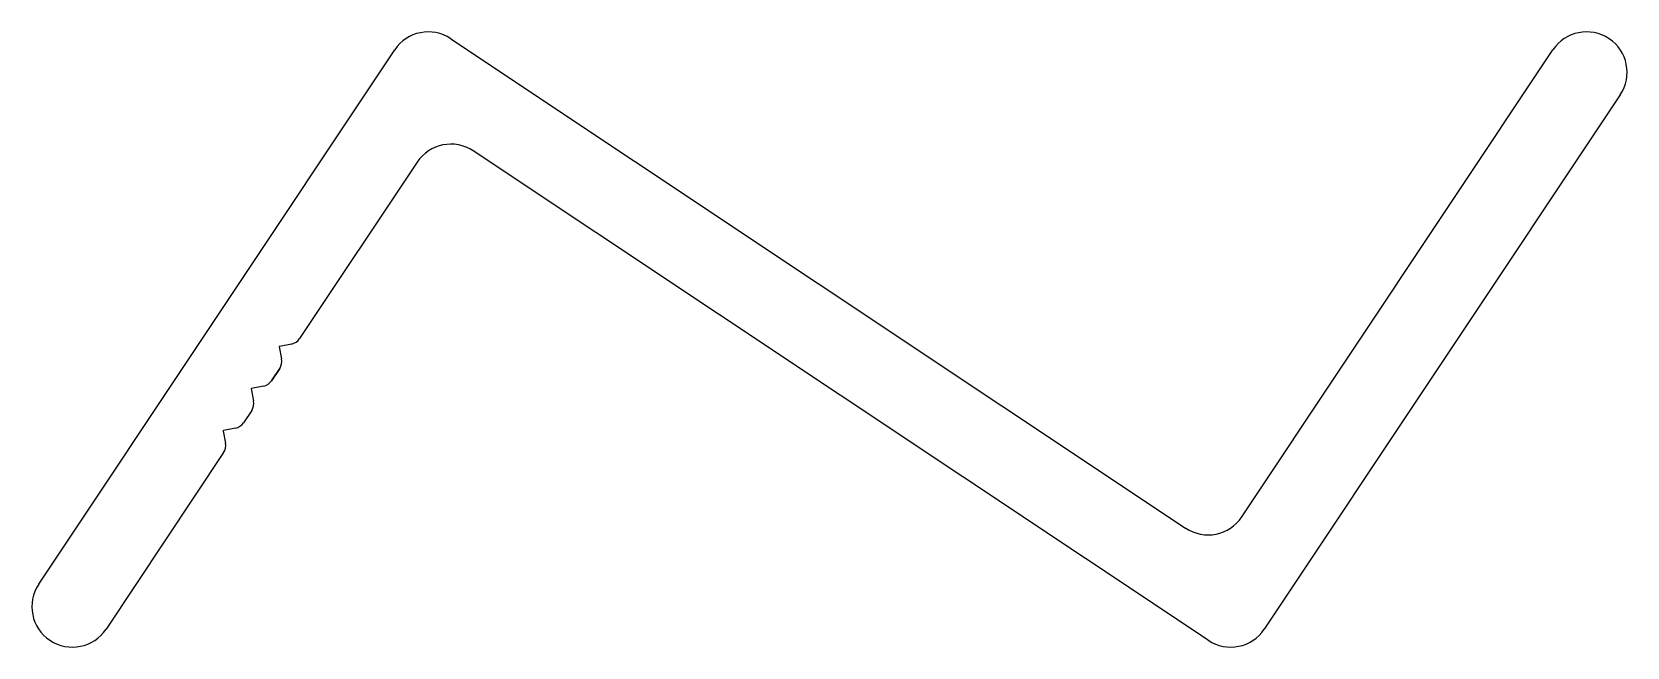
# Model space of a CAD drawing. Header units: inches. Extents: x -13.7 to 17.9, y -0.1 to 12.1.
import ezdxf

# ---------------------------------------------------------------- set-up
doc = ezdxf.new("R2010")
doc.units = ezdxf.units.IN
doc.header["$MEASUREMENT"] = 0

msp = doc.modelspace()

# ---------------------------------------------------------------- linework, layer by layer
at = {"color": 7}
for p, q in [((-13.534, 1.178), (-6.499, 11.74)), ((-5.389, 11.962), (9.133, 2.287)), ((10.243, 2.51), (16.391, 11.739)), ((17.501, 11.962), (17.501, 11.962)), ((17.723, 10.852), (10.687, 0.291)), ((-6.054, 9.521), (-8.378, 6.033)), ((9.578, 0.069), (-4.945, 9.743)), ((-8.78, 5.869), (-8.733, 5.632)), ((-8.537, 5.926), (-8.774, 5.879)), ((-8.77, 5.444), (-8.932, 5.2)), ((-8.932, 5.2), (-8.77, 5.444)), ((-8.77, 5.444), (-8.932, 5.2)), ((-8.932, 5.2), (-8.77, 5.444)), ((-8.77, 5.444), (-8.932, 5.2)), ((-9.091, 5.094), (-9.328, 5.046)), ((-8.932, 5.2), (-8.932, 5.2)), ((-9.335, 5.037), (-9.287, 4.8)), ((-9.324, 4.612), (-9.487, 4.368)), ((-9.889, 4.205), (-9.842, 3.967)), ((-9.646, 4.262), (-9.883, 4.214)), ((-9.879, 3.78), (-12.202, 0.291)), ((-9.879, 3.78), (-9.879, 3.78)), ((-9.879, 3.78), (-9.879, 3.78))]:
    msp.add_line(p, q, dxfattribs=at)
for centre, radius, start, end in [((-5.833, 11.296), 0.8, 56.33, 146.33), ((17.057, 11.296), 0.8, 56.33, 146.33), ((17.057, 11.296), 0.8, 326.33, 56.33), ((-5.388, 9.077), 0.8, 56.33, 146.33), ((-8.586, 6.171), 0.25, 281.33, 326.33), ((-8.772, 5.871), 0.008, 101.33, 191.33), ((-8.978, 5.583), 0.25, 326.33, 11.33), ((-9.327, 5.039), 0.008, 101.33, 191.33), ((-9.14, 5.339), 0.25, 281.33, 326.33), ((-9.532, 4.751), 0.25, 326.33, 11.33), ((-9.881, 4.206), 0.008, 101.33, 191.33), ((-9.695, 4.507), 0.25, 281.33, 326.33), ((-10.087, 3.918), 0.25, 326.33, 11.33), ((9.577, 2.953), 0.8, 236.33, 326.33), ((-12.868, 0.735), 0.8, 146.33, 236.33), ((-12.868, 0.735), 0.8, 236.33, 326.33), ((10.022, 0.735), 0.8, 236.33, 326.33)]:
    msp.add_arc(centre, radius, start, end, dxfattribs=at)

doc.saveas('drawing.dxf')
